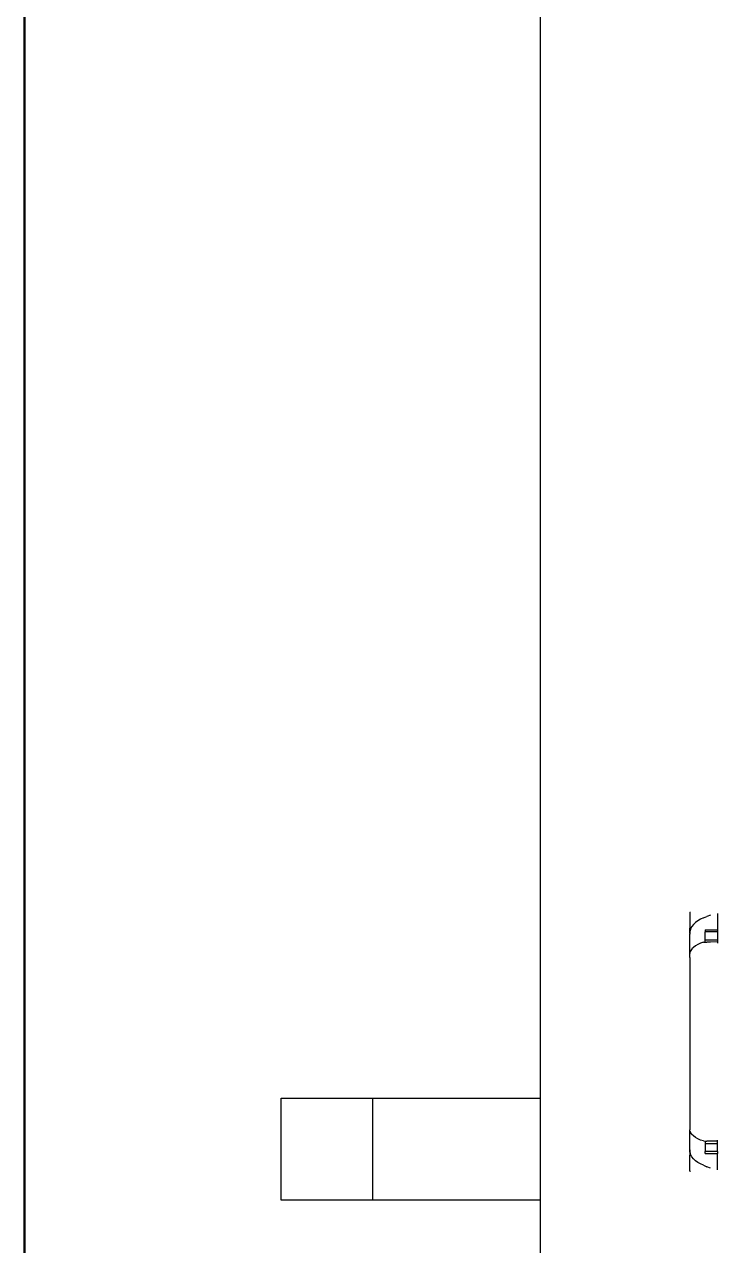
# Model space of a CAD drawing. Header units: millimetres. Extents: x 44692 to 659456, y -26273 to 96111.
# Drawn here: x 275016 to 275442, y -9309 to -8557 of the extents above; entities that cross this region are included whole.
import ezdxf

# ---------------------------------------------------------------- set-up
doc = ezdxf.new("R2010")
doc.units = ezdxf.units.MM
doc.header["$LTSCALE"] = 100
doc.layers.add('Edges', color=7, linetype='Continuous')
doc.layers.add('Paredes', color=7, linetype='Continuous', lineweight=50)

msp = doc.modelspace()

# ---------------------------------------------------------------- linework, layer by layer
at = {"layer": 'Edges'}
for p, q in [((275333.138, -9217.974), (275333.138, -8513.01)), ((275424.934, -9103.436), (275425.492, -9103.436)), ((275424.934, -9103.436), (275424.934, -9113.218)), ((275429.907, -9108.787), (275428.43, -9109.854)), ((275431.594, -9107.851), (275429.907, -9108.787)), ((275433.461, -9106.996), (275431.594, -9107.851)), ((275433.461, -9106.996), (275435.476, -9106.125)), ((275437.606, -9105.303), (275435.476, -9106.125)), ((275442.056, -9104.26), (275442.056, -9114.308)), ((275424.966, -9116.578), (275424.934, -9113.218)), ((275424.966, -9116.578), (275424.934, -9117.083)), ((275425.066, -9115.267), (275424.966, -9116.578)), ((275425.329, -9114.214), (275425.066, -9115.267)), ((275425.492, -9113.673), (275425.329, -9114.214)), ((275426.203, -9112.307), (275425.492, -9113.673)), ((275426.297, -9112.184), (275426.203, -9112.307)), ((275427.188, -9111.033), (275426.297, -9112.184)), ((275428.43, -9109.854), (275427.188, -9111.033)), ((275434.522, -9114.308), (275442.056, -9114.308)), ((275434.522, -9114.308), (275434.522, -9115.596)), ((275442.056, -9115.596), (275434.522, -9115.596)), ((275434.522, -9120.403), (275434.522, -9115.596)), ((275442.056, -9114.308), (275442.056, -9115.596)), ((275442.056, -9115.596), (275442.056, -9120.403)), ((275424.934, -9128.65), (275424.934, -9117.083)), ((275428.43, -9124.172), (275427.188, -9125.121)), ((275429.907, -9123.313), (275428.43, -9124.172)), ((275431.594, -9122.56), (275429.907, -9123.313)), ((275433.461, -9122.011), (275431.594, -9122.56)), ((275433.461, -9122.011), (275434.522, -9121.912)), ((275434.522, -9120.403), (275442.056, -9120.403)), ((275434.522, -9121.912), (275434.522, -9120.403)), ((275434.522, -9121.912), (275435.476, -9121.823)), ((275442.056, -9121.805), (275435.476, -9121.823)), ((275437.606, -9121.93), (275435.476, -9121.823)), ((275442.056, -9120.403), (275442.056, -9121.805)), ((275442.056, -9121.805), (275442.056, -9122.51)), ((275424.966, -9128.583), (275424.934, -9128.65)), ((275424.934, -9128.65), (275424.934, -9128.917)), ((275424.934, -9131.255), (275424.934, -9128.917)), ((275424.934, -9131.255), (275424.934, -9237.338)), ((275424.934, -9131.255), (275424.934, -9132.791)), ((275425.066, -9128.04), (275424.966, -9128.583)), ((275425.329, -9127.604), (275425.066, -9128.04)), ((275425.492, -9127.189), (275425.329, -9127.604)), ((275426.203, -9126.141), (275425.492, -9127.189)), ((275426.297, -9126.046), (275426.203, -9126.141)), ((275427.188, -9125.121), (275426.297, -9126.046)), ((275173.446, -9280.71), (275173.446, -9217.974)), ((275173.446, -9217.974), (275229.954, -9217.974)), ((275229.954, -9280.71), (275229.954, -9217.974)), ((275229.954, -9217.974), (275333.138, -9217.974)), ((275333.138, -9280.71), (275333.138, -9217.974)), ((275424.934, -9237.605), (275424.934, -9237.338)), ((275424.966, -9237.672), (275424.934, -9237.605)), ((275424.934, -9249.172), (275424.934, -9237.605)), ((275425.066, -9238.215), (275424.966, -9237.672)), ((275425.329, -9238.651), (275425.066, -9238.215)), ((275425.492, -9239.066), (275425.329, -9238.651)), ((275426.203, -9240.114), (275425.492, -9239.066)), ((275426.297, -9240.209), (275426.203, -9240.114)), ((275427.188, -9241.135), (275426.297, -9240.209)), ((275428.43, -9242.084), (275427.188, -9241.135)), ((275429.907, -9242.942), (275428.43, -9242.084)), ((275431.594, -9243.695), (275429.907, -9242.942)), ((275433.461, -9244.244), (275431.594, -9243.695)), ((275433.461, -9244.244), (275434.522, -9244.343)), ((275434.522, -9244.343), (275434.522, -9245.852)), ((275434.522, -9244.343), (275435.476, -9244.433)), ((275437.606, -9244.325), (275435.476, -9244.433)), ((275442.056, -9244.45), (275435.476, -9244.433)), ((275442.056, -9244.45), (275442.056, -9243.746)), ((275442.056, -9245.852), (275442.056, -9244.45)), ((275424.966, -9249.677), (275424.934, -9249.172)), ((275424.966, -9249.677), (275424.934, -9253.038)), ((275425.066, -9250.989), (275424.966, -9249.677)), ((275425.329, -9252.041), (275425.066, -9250.989)), ((275425.492, -9252.582), (275425.329, -9252.041)), ((275434.522, -9245.852), (275442.056, -9245.852)), ((275434.522, -9245.852), (275434.522, -9250.659)), ((275442.056, -9250.659), (275434.522, -9250.659)), ((275434.522, -9251.947), (275434.522, -9250.659)), ((275434.522, -9251.947), (275442.056, -9251.947)), ((275442.056, -9250.659), (275442.056, -9245.852)), ((275442.056, -9250.659), (275442.056, -9251.947)), ((275442.056, -9261.995), (275442.056, -9251.947)), ((275424.934, -9262.819), (275424.934, -9253.038)), ((275426.203, -9253.948), (275425.492, -9252.582)), ((275426.297, -9254.072), (275426.203, -9253.948)), ((275427.188, -9255.222), (275426.297, -9254.072)), ((275428.43, -9256.402), (275427.188, -9255.222)), ((275429.907, -9257.469), (275428.43, -9256.402)), ((275431.594, -9258.405), (275429.907, -9257.469)), ((275433.461, -9259.26), (275431.594, -9258.405)), ((275433.461, -9259.26), (275435.476, -9260.131)), ((275424.934, -9262.819), (275425.492, -9262.819)), ((275437.606, -9260.952), (275435.476, -9260.131)), ((275229.954, -9280.71), (275173.446, -9280.71)), ((275333.138, -9280.71), (275229.954, -9280.71)), ((275333.138, -9373.368), (275333.138, -9280.71))]:
    msp.add_line(p, q, dxfattribs=at)
at = {"layer": 'Paredes'}
msp.add_line((275015.568, -9881.322), (275015.568, -7001.322), dxfattribs=at)

doc.saveas('drawing.dxf')
